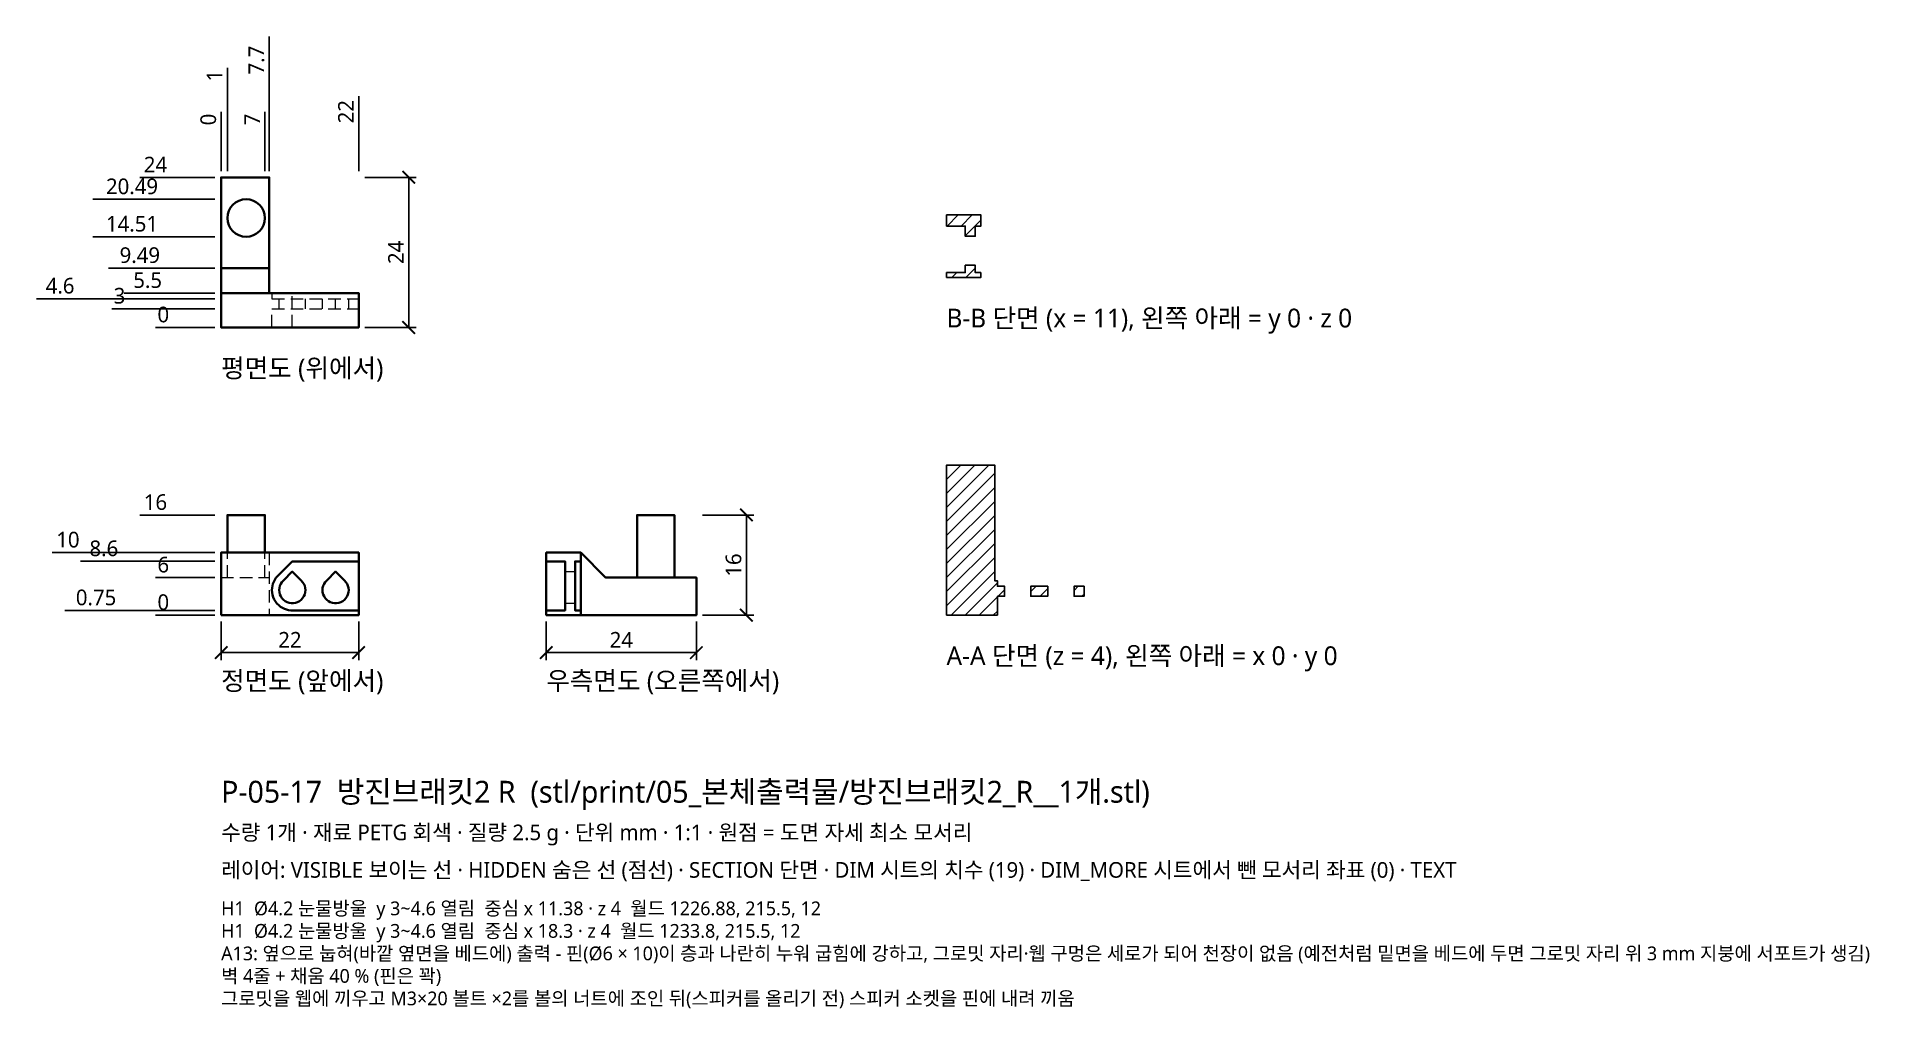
# Model space of a CAD drawing. Header units: millimetres. Extents: x -30 to 264, y -63 to 92.
import ezdxf

# ---------------------------------------------------------------- set-up
doc = ezdxf.new("R2010")
doc.units = ezdxf.units.MM
doc.linetypes.add('HIDDEN', pattern=[3, 2, -1])
for name, color, linetype, lineweight in [('DIM', 4, 'CONTINUOUS', 13), ('HIDDEN', 8, 'HIDDEN', 18), ('SECTION', 5, 'CONTINUOUS', 25), ('TEXT', 7, 'CONTINUOUS', 18), ('VISIBLE', 7, 'CONTINUOUS', 35)]:
    doc.layers.add(name, color=color, linetype=linetype, lineweight=lineweight)
doc.styles.add('KR', font='malgun.ttf')
doc.dimstyles.new('TOCCATA', dxfattribs={"dimtxt": 2.5, "dimasz": 2, "dimexe": 1.2, "dimexo": 1, "dimgap": 0.8, "dimtad": 1, "dimdsep": 46, "dimtxsty": 'KR', "dimblk": 'ARCHTICK', "dimcen": 2.5, "dimazin": 3, "dimtfac": 0.5, "dimtmove": 2, "dimatfit": 3})

# ---------------------------------------------------------------- blocks, each defined once
blk = doc.blocks.new('_ARCHTICK')
at = {"color": 0, "linetype": 'BYBLOCK', "const_width": 0.15}
blk.add_lwpolyline([(-0.5, -0.5), (0.5, 0.5)], dxfattribs=at)

msp = doc.modelspace()

# ---------------------------------------------------------------- hatches: boundary and pattern name
at = {"layer": 'SECTION'}
h = msp.add_hatch(dxfattribs=at)
h.set_pattern_fill('ANSI31', scale=0.5)
h.paths.add_polyline_path([(120.6, 62.216), (121.5, 62.216), (121.5, 64), (116, 64), (116, 62.216), (119, 62.216), (119, 60.589), (120.6, 60.589)])
h.paths.add_polyline_path([(121.5, 54.777), (120.6, 54.777), (120.6, 55.942), (119, 55.942), (119, 54.777), (116, 54.777), (116, 54), (121.5, 54)])
h = msp.add_hatch(dxfattribs=at)
h.set_pattern_fill('ANSI31', scale=0.5)
h.paths.add_polyline_path([(124.13, 3), (125.28, 3), (125.28, 4.6), (124.13, 4.6), (124.13, 5.5), (123.7, 5.5), (123.7, 24), (116, 24), (116, 0), (124.13, 0)])
h.paths.add_polyline_path([(132.2, 4.6), (129.48, 4.6), (129.48, 3), (132.2, 3)])
h.paths.add_polyline_path([(138, 4.6), (136.4, 4.6), (136.4, 3), (138, 3)])

# ---------------------------------------------------------------- linework, layer by layer
at = {"layer": 'HIDDEN'}
for points in [[(8.13, 51.5), (8.13, 50.6), (22, 50.6)], [(9.28, 49), (9.28, 50.6)], [(11.38, 46), (11.38, 51.5)], [(13.48, 49), (13.48, 50.6)], [(16.2, 49), (16.2, 50.6)], [(18.3, 49), (18.3, 50.6)], [(20.4, 49), (20.4, 50.6)], [(8.13, 46), (8.13, 49), (22, 49)], [(0, 9.99), (7.7, 9.99), (7.7, 0)], [(1, 6), (1, 9.998)], [(7, 6), (7, 9.998)], [(0, 6), (7.7, 6)], [(55, 6.97), (56.6, 6.97)], [(55, 1.907), (56.6, 1.907)]]:
    msp.add_lwpolyline(points, dxfattribs=at)
at = {"layer": 'SECTION'}
for points in [[(120.6, 62.216), (121.5, 62.216), (121.5, 64), (116, 64), (116, 62.216), (119, 62.216), (119, 60.589), (120.6, 60.589)], [(121.5, 54.777), (120.6, 54.777), (120.6, 55.942), (119, 55.942), (119, 54.777), (116, 54.777), (116, 54), (121.5, 54)], [(124.13, 3), (125.28, 3), (125.28, 4.6), (124.13, 4.6), (124.13, 5.5), (123.7, 5.5), (123.7, 24), (116, 24), (116, 0), (124.13, 0)], [(132.2, 4.6), (129.48, 4.6), (129.48, 3), (132.2, 3)], [(138, 4.6), (136.4, 4.6), (136.4, 3), (138, 3)]]:
    msp.add_lwpolyline(points, close=True, dxfattribs=at)
at = {"layer": 'VISIBLE'}
for points in [[(0, 51.5), (22, 51.5), (22, 46), (0, 46), (0, 70), (7.7, 70), (7.7, 51.5)], [(0, 55.49), (7.7, 55.49)], [(1, 9.998), (1, 16), (7, 16), (7, 9.998)], [(66.505, 6), (66.505, 16), (72.495, 16), (72.495, 6)], [(0, 0), (0, 10), (22, 10), (22, 0), (0, 0)], [(57.5, 0), (57.5, 10), (52, 10), (52, 0), (76, 0), (76, 6), (61.49, 6), (57.5, 9.99)], [(8.13, 4), (8.148, 4.345), (8.203, 4.687), (8.294, 5.021), (8.42, 5.343), (8.58, 5.65), (8.771, 5.938), (8.992, 6.205), (11.38, 8.596), (22, 8.596)], [(9.309, 3.654), (9.28, 4), (9.309, 4.346), (9.394, 4.682), (9.533, 4.999), (9.723, 5.29), (9.958, 5.545), (11.38, 6.97), (12.802, 5.545), (13.037, 5.29), (13.227, 4.999), (13.366, 4.682), (13.451, 4.346), (13.48, 4), (13.451, 3.654), (13.366, 3.318), (13.227, 3.001), (13.037, 2.71), (12.802, 2.455), (12.529, 2.242), (12.224, 2.077), (11.896, 1.964), (11.553, 1.907), (11.207, 1.907), (10.864, 1.964), (10.536, 2.077), (10.231, 2.242), (9.958, 2.455), (9.723, 2.71), (9.533, 3.001), (9.394, 3.318), (9.309, 3.654)], [(18.127, 1.907), (18.473, 1.907), (18.816, 1.964), (19.144, 2.077), (19.449, 2.242), (19.722, 2.455), (19.957, 2.71), (20.147, 3.001), (20.286, 3.318), (20.371, 3.654), (20.4, 4), (20.371, 4.346), (20.286, 4.682), (20.147, 4.999), (19.957, 5.29), (19.722, 5.545), (18.3, 6.97), (16.878, 5.545), (16.643, 5.29), (16.453, 4.999), (16.314, 4.682), (16.229, 4.346), (16.2, 4), (16.229, 3.654), (16.314, 3.318), (16.453, 3.001), (16.643, 2.71), (16.878, 2.455), (17.151, 2.242), (17.456, 2.077), (17.784, 1.964), (18.127, 1.907)], [(52, 8.596), (55, 8.596), (55, 0.751), (52, 0.751)], [(57.5, 8.596), (56.6, 8.596), (56.6, 0.751), (57.5, 0.751)], [(9.512, 1.341), (9.805, 1.157)], [(9.512, 1.341), (9.805, 1.157)], [(9.805, 1.157), (10.116, 1.006), (10.442, 0.888), (10.778, 0.806)], [(10.778, 0.806), (10.779, 0.806)], [(10.778, 0.806), (11.121, 0.76), (11.467, 0.751), (22, 0.751)]]:
    msp.add_lwpolyline(points, dxfattribs=at)
msp.add_circle((4, 63.5), 3, dxfattribs=at)
msp.add_arc((11.38, 4), 3.25, 179.99998, -125.08472, dxfattribs=at)

# ---------------------------------------------------------------- texts
at = {"layer": 'TEXT', "style": 'KR'}
for s, height, p in [('B-B 단면 (x = 11), 왼쪽 아래 = y 0 · z 0', 3, (116, 46)), ('평면도 (위에서)', 3, (0, 38)), ('A-A 단면 (z = 4), 왼쪽 아래 = x 0 · y 0', 3, (116, -8)), ('정면도 (앞에서)', 3, (0, -12)), ('우측면도 (오른쪽에서)', 3, (52, -12)), ('P-05-17  방진브래킷2 R  (stl/print/05_본체출력물/방진브래킷2_R__1개.stl)', 3.5, (0, -30)), ('수량 1개 · 재료 PETG 회색 · 질량 2.5 g · 단위 mm · 1:1 · 원점 = 도면 자세 최소 모서리', 2.5, (0, -36)), ('레이어: VISIBLE 보이는 선 · HIDDEN 숨은 선 (점선) · SECTION 단면 · DIM 시트의 치수 (19) · DIM_MORE 시트에서 뺀 모서리 좌표 (0) · TEXT', 2.5, (0, -42)), ('H1  Ø4.2 눈물방울  y 3~4.6 열림  중심 x 11.38 · z 4  월드 1226.88, 215.5, 12', 2.2, (0, -48)), ('H1  Ø4.2 눈물방울  y 3~4.6 열림  중심 x 18.3 · z 4  월드 1233.8, 215.5, 12', 2.2, (0, -51.6)), ('A13: 옆으로 눕혀(바깥 옆면을 베드에) 출력 - 핀(Ø6 × 10)이 층과 나란히 누워 굽힘에 강하고, 그로밋 자리·웹 구멍은 세로가 되어 천장이 없음 (예전처럼 밑면을 베드에 두면 그로밋 자리 위 3 mm 지붕에 서포트가 생김)', 2.2, (0, -55.2)), ('벽 4줄 + 채움 40 % (핀은 꽉)', 2.2, (0, -58.8)), ('그로밋을 웹에 끼우고 M3×20 볼트 ×2를 볼의 너트에 조인 뒤(스피커를 올리기 전) 스피커 소켓을 핀에 내려 끼움', 2.2, (0, -62.4))]:
    msp.add_text(s, height=height, dxfattribs=at).set_placement(p)

# ---------------------------------------------------------------- dimensions: what is measured, and where the dimension line sits
at = {"layer": 'DIM'}
for feature_location, offset, dtype, origin in [((7.7, 70), (0, 15), 1, (0, 46)), ((1, 70), (0, 15), 1, (0, 46)), ((22, 70), (0, 8), 1, (0, 46)), ((0, 70), (0, 8), 1, (0, 46)), ((7, 70), (0, 8), 1, (0, 46)), ((0, 70), (-8, 0), 0, (0, 46)), ((0, 66.49), (-8, 0), 0, (0, 46)), ((0, 60.51), (-8, 0), 0, (0, 46)), ((0, 55.49), (-8, 0), 0, (0, 46)), ((0, 50.6), (-22, 0), 0, (0, 46)), ((0, 51.5), (-8, 0), 0, (0, 46)), ((0, 49), (-15, 0), 0, (0, 46)), ((0, 46), (-8, 0), 0, (0, 46)), ((0, 16), (-8, 0), 0, (0, 0)), ((0, 10), (-22, 0), 0, (0, 0)), ((0, 8.6), (-15, 0), 0, (0, 0)), ((0, 6), (-8, 0), 0, (0, 0)), ((0, 0.75), (-15, 0), 0, (0, 0)), ((0, 0), (-8, 0), 0, (0, 0))]:
    msp.add_ordinate_dim(feature_location=feature_location, offset=offset, dtype=dtype, origin=origin, dimstyle='TOCCATA', dxfattribs=at).render()
for base, p1, p2 in [((30, 46), (22, 46), (22, 70)), ((84, 0), (76, 0), (76, 16))]:
    msp.add_linear_dim(base=base, p1=p1, p2=p2, angle=90, dimstyle='TOCCATA', dxfattribs=at).render()
for base, p1, p2 in [((0, -6), (0, 0), (22, 0)), ((52, -6), (52, 0), (76, 0))]:
    msp.add_linear_dim(base=base, p1=p1, p2=p2, dimstyle='TOCCATA', dxfattribs=at).render()

doc.saveas('drawing.dxf')
